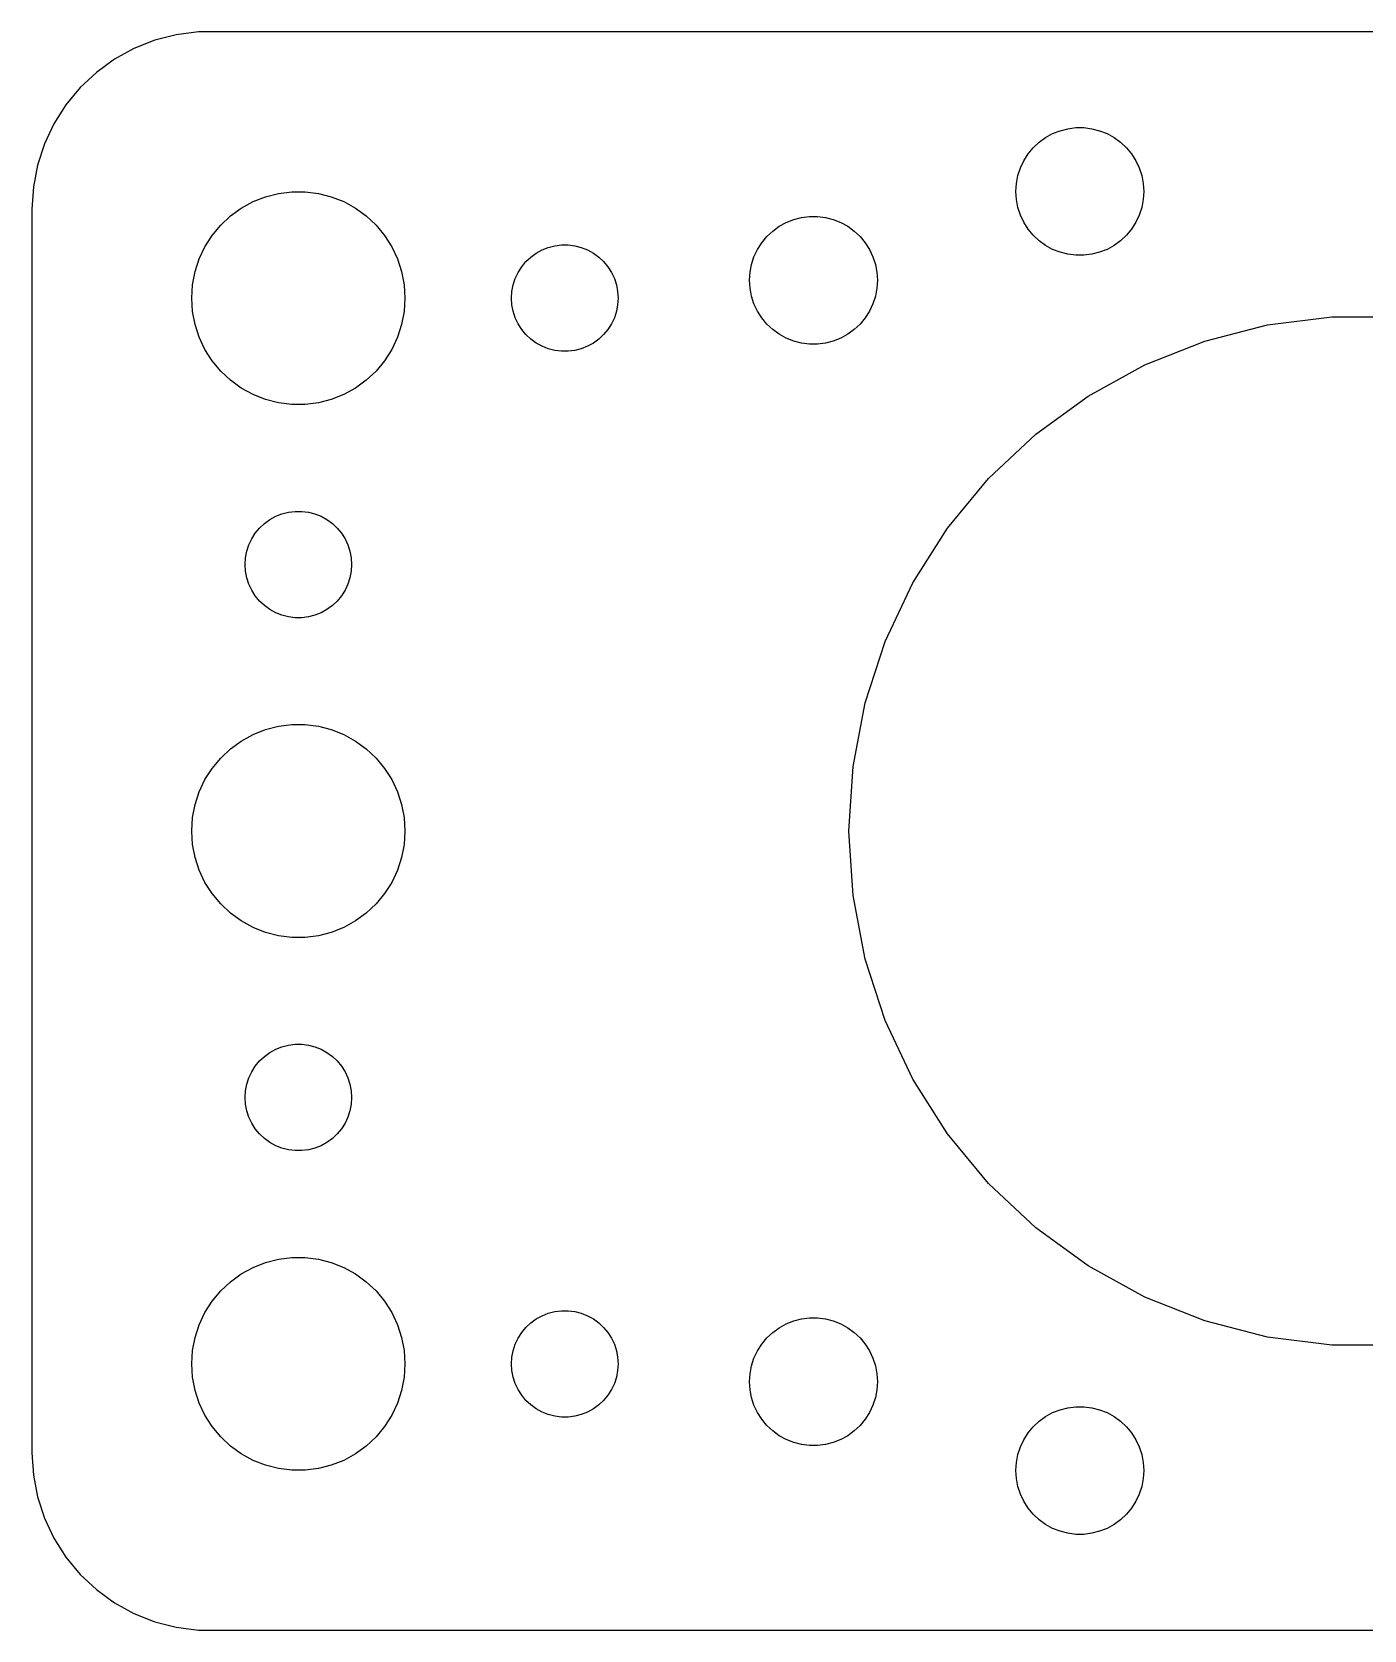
# Model space of a CAD drawing. Header units: metres. Extents: x -37.5 to 37.5, y -22.5 to 22.5.
# Drawn here: x -37.5 to 0, y -22.49 to 22.49 of the extents above; entities that cross this region are included whole.
import ezdxf

# ---------------------------------------------------------------- set-up
doc = ezdxf.new("R2010")
doc.units = ezdxf.units.M

msp = doc.modelspace()

# ---------------------------------------------------------------- linework, layer by layer
for p, q in [((-32.8139, 22.4901), (-33.4369, 22.4114)), ((32.8139, 22.4901), (-32.8139, 22.4901)), ((-34.0451, 22.2553), (-34.6289, 22.0241)), ((-33.4369, 22.4114), (-34.0451, 22.2553)), ((-35.1791, 21.7216), (-35.6871, 21.3526)), ((-34.6289, 22.0241), (-35.1791, 21.7216)), ((-35.6871, 21.3526), (-36.1448, 20.9227)), ((-36.1448, 20.9227), (-36.5451, 20.4389)), ((-36.5451, 20.4389), (-36.8815, 19.9088)), ((-36.8815, 19.9088), (-37.1489, 19.3406)), ((-8.33728, 19.7681), (-8.11302, 19.7964)), ((-8.11302, 19.7964), (-7.88696, 19.7964)), ((-7.88696, 19.7964), (-7.6627, 19.7681)), ((-9.31213, 19.2322), (-9.14735, 19.3869)), ((-9.14735, 19.3869), (-8.96448, 19.5198)), ((-8.96448, 19.5198), (-8.76639, 19.6287)), ((-8.76639, 19.6287), (-8.55623, 19.7119)), ((-8.55623, 19.7119), (-8.33728, 19.7681)), ((-7.6627, 19.7681), (-7.44376, 19.7119)), ((-7.44376, 19.7119), (-7.2336, 19.6287)), ((-7.2336, 19.6287), (-7.03551, 19.5198)), ((-7.03551, 19.5198), (-6.85263, 19.3869)), ((-6.85263, 19.3869), (-6.68785, 19.2322)), ((-37.1489, 19.3406), (-37.3429, 18.7434)), ((-9.57735, 18.8672), (-9.45622, 19.058)), ((-9.45622, 19.058), (-9.31213, 19.2322)), ((-6.68785, 19.2322), (-6.54376, 19.058)), ((-6.54376, 19.058), (-6.42264, 18.8672)), ((-37.3429, 18.7434), (-37.4606, 18.1267)), ((-9.7858, 18.2256), (-9.74344, 18.4476)), ((-9.74344, 18.4476), (-9.67358, 18.6626)), ((-9.67358, 18.6626), (-9.57735, 18.8672)), ((-6.42264, 18.8672), (-6.3264, 18.6626)), ((-6.3264, 18.6626), (-6.25655, 18.4476)), ((-6.25655, 18.4476), (-6.21419, 18.2256)), ((-37.4606, 18.1267), (-37.5, 17.5)), ((-30.5621, 17.9469), (-30.1884, 17.9941)), ((-30.1884, 17.9941), (-29.8116, 17.9941)), ((-29.8116, 17.9941), (-29.4379, 17.9469)), ((-9.79999, 18), (-9.7858, 18.2256)), ((-9.7858, 17.7744), (-9.79999, 18)), ((-6.21419, 18.2256), (-6.2, 18)), ((-6.2, 18), (-6.21419, 17.7744)), ((-31.6075, 17.533), (-31.2773, 17.7145)), ((-31.2773, 17.7145), (-30.927, 17.8532)), ((-30.927, 17.8532), (-30.5621, 17.9469)), ((-29.4379, 17.9469), (-29.0729, 17.8532)), ((-29.0729, 17.8532), (-28.7227, 17.7145)), ((-28.7227, 17.7145), (-28.3925, 17.533)), ((-9.74344, 17.5524), (-9.7858, 17.7744)), ((-9.67358, 17.3374), (-9.74344, 17.5524)), ((-6.25655, 17.5524), (-6.3264, 17.3374)), ((-6.21419, 17.7744), (-6.25655, 17.5524)), ((-37.5, 17.5), (-37.5, -17.5)), ((-32.1869, 17.0536), (-31.9123, 17.3115)), ((-31.9123, 17.3115), (-31.6075, 17.533)), ((-28.3925, 17.533), (-28.0877, 17.3115)), ((-28.0877, 17.3115), (-27.8131, 17.0536)), ((-16.4645, 17.0198), (-16.2664, 17.1287)), ((-16.2664, 17.1287), (-16.0562, 17.2119)), ((-16.0562, 17.2119), (-15.8373, 17.2681)), ((-15.8373, 17.2681), (-15.613, 17.2964)), ((-15.613, 17.2964), (-15.387, 17.2964)), ((-15.387, 17.2964), (-15.1627, 17.2681)), ((-15.1627, 17.2681), (-14.9438, 17.2119)), ((-14.9438, 17.2119), (-14.7336, 17.1287)), ((-14.7336, 17.1287), (-14.5355, 17.0198)), ((-9.57735, 17.1328), (-9.67358, 17.3374)), ((-9.45622, 16.942), (-9.57735, 17.1328)), ((-6.42264, 17.1328), (-6.54376, 16.942)), ((-6.3264, 17.3374), (-6.42264, 17.1328)), ((-32.6289, 16.4453), (-32.427, 16.7634)), ((-32.427, 16.7634), (-32.1869, 17.0536)), ((-27.8131, 17.0536), (-27.5729, 16.7634)), ((-27.5729, 16.7634), (-27.3711, 16.4453)), ((-16.9562, 16.558), (-16.8121, 16.7322)), ((-16.8121, 16.7322), (-16.6474, 16.8869)), ((-16.6474, 16.8869), (-16.4645, 17.0198)), ((-14.5355, 17.0198), (-14.3526, 16.8869)), ((-14.3526, 16.8869), (-14.1879, 16.7322)), ((-14.1879, 16.7322), (-14.0438, 16.558)), ((-9.31213, 16.7678), (-9.45622, 16.942)), ((-9.14735, 16.6131), (-9.31213, 16.7678)), ((-6.68785, 16.7678), (-6.85263, 16.6131)), ((-6.54376, 16.942), (-6.68785, 16.7678)), ((-32.7893, 16.1044), (-32.6289, 16.4453)), ((-27.3711, 16.4453), (-27.2107, 16.1044)), ((-23.4561, 16.1558), (-23.3037, 16.2665)), ((-23.3037, 16.2665), (-23.1387, 16.3572)), ((-23.1387, 16.3572), (-22.9635, 16.4266)), ((-22.9635, 16.4266), (-22.7811, 16.4734)), ((-22.7811, 16.4734), (-22.5942, 16.497)), ((-22.5942, 16.497), (-22.4058, 16.497)), ((-22.4058, 16.497), (-22.2189, 16.4734)), ((-22.2189, 16.4734), (-22.0365, 16.4266)), ((-22.0365, 16.4266), (-21.8613, 16.3572)), ((-21.8613, 16.3572), (-21.6963, 16.2665)), ((-21.6963, 16.2665), (-21.5439, 16.1558)), ((-17.1736, 16.1626), (-17.0773, 16.3672)), ((-17.0773, 16.3672), (-16.9562, 16.558)), ((-14.0438, 16.558), (-13.9226, 16.3672)), ((-13.9226, 16.3672), (-13.8264, 16.1626)), ((-8.96448, 16.4802), (-9.14735, 16.6131)), ((-8.76639, 16.3713), (-8.96448, 16.4802)), ((-8.55623, 16.2881), (-8.76639, 16.3713)), ((-8.33728, 16.2319), (-8.55623, 16.2881)), ((-8.11302, 16.2036), (-8.33728, 16.2319)), ((-7.88696, 16.2036), (-8.11302, 16.2036)), ((-7.6627, 16.2319), (-7.88696, 16.2036)), ((-7.44376, 16.2881), (-7.6627, 16.2319)), ((-7.2336, 16.3713), (-7.44376, 16.2881)), ((-7.03551, 16.4802), (-7.2336, 16.3713)), ((-6.85263, 16.6131), (-7.03551, 16.4802)), ((-32.9763, 15.376), (-32.9057, 15.7461)), ((-32.9057, 15.7461), (-32.7893, 16.1044)), ((-27.2107, 16.1044), (-27.0942, 15.7461)), ((-27.0942, 15.7461), (-27.0237, 15.376)), ((-23.8145, 15.7226), (-23.7135, 15.8817)), ((-23.7135, 15.8817), (-23.5934, 16.0268)), ((-23.5934, 16.0268), (-23.4561, 16.1558)), ((-21.5439, 16.1558), (-21.4065, 16.0268)), ((-21.4065, 16.0268), (-21.2865, 15.8817)), ((-21.2865, 15.8817), (-21.1855, 15.7226)), ((-17.2858, 15.7256), (-17.2434, 15.9476)), ((-17.2434, 15.9476), (-17.1736, 16.1626)), ((-13.8264, 16.1626), (-13.7565, 15.9476)), ((-13.7565, 15.9476), (-13.7142, 15.7256)), ((-33, 15), (-32.9763, 15.376)), ((-27.0237, 15.376), (-27, 15)), ((-23.9882, 15.188), (-23.9529, 15.373)), ((-23.9529, 15.373), (-23.8947, 15.5522)), ((-23.8947, 15.5522), (-23.8145, 15.7226)), ((-21.1855, 15.7226), (-21.1053, 15.5522)), ((-21.1053, 15.5522), (-21.0471, 15.373)), ((-21.0471, 15.373), (-21.0118, 15.188)), ((-17.3, 15.5), (-17.2858, 15.7256)), ((-17.2858, 15.2744), (-17.3, 15.5)), ((-13.7142, 15.7256), (-13.7, 15.5)), ((-13.7, 15.5), (-13.7142, 15.2744)), ((-32.9763, 14.624), (-33, 15)), ((-27, 15), (-27.0237, 14.624)), ((-24, 15), (-23.9882, 15.188)), ((-23.9882, 14.812), (-24, 15)), ((-21.0118, 15.188), (-21, 15)), ((-21, 15), (-21.0118, 14.812)), ((-17.2434, 15.0524), (-17.2858, 15.2744)), ((-17.1736, 14.8374), (-17.2434, 15.0524)), ((-13.7565, 15.0524), (-13.8264, 14.8374)), ((-13.7142, 15.2744), (-13.7565, 15.0524)), ((-32.9057, 14.2539), (-32.9763, 14.624)), ((-27.0237, 14.624), (-27.0942, 14.2539)), ((-23.9529, 14.627), (-23.9882, 14.812)), ((-23.8947, 14.4478), (-23.9529, 14.627)), ((-23.8145, 14.2774), (-23.8947, 14.4478)), ((-21.1053, 14.4478), (-21.1855, 14.2774)), ((-21.0471, 14.627), (-21.1053, 14.4478)), ((-21.0118, 14.812), (-21.0471, 14.627)), ((-17.0773, 14.6328), (-17.1736, 14.8374)), ((-16.9562, 14.442), (-17.0773, 14.6328)), ((-16.8121, 14.2678), (-16.9562, 14.442)), ((-14.0438, 14.442), (-14.1879, 14.2678)), ((-13.9226, 14.6328), (-14.0438, 14.442)), ((-13.8264, 14.8374), (-13.9226, 14.6328)), ((-2.71703, 14.2432), (-0.91046, 14.4714)), ((-0.91046, 14.4714), (0.91046, 14.4714)), ((-32.7893, 13.8956), (-32.9057, 14.2539)), ((-27.0942, 14.2539), (-27.2107, 13.8956)), ((-23.7135, 14.1183), (-23.8145, 14.2774)), ((-23.5934, 13.9732), (-23.7135, 14.1183)), ((-23.4561, 13.8442), (-23.5934, 13.9732)), ((-21.4065, 13.9732), (-21.5439, 13.8442)), ((-21.2865, 14.1183), (-21.4065, 13.9732)), ((-21.1855, 14.2774), (-21.2865, 14.1183)), ((-16.6474, 14.1131), (-16.8121, 14.2678)), ((-16.4645, 13.9802), (-16.6474, 14.1131)), ((-16.2664, 13.8713), (-16.4645, 13.9802)), ((-14.5355, 13.9802), (-14.7336, 13.8713)), ((-14.3526, 14.1131), (-14.5355, 13.9802)), ((-14.1879, 14.2678), (-14.3526, 14.1131)), ((-4.48074, 13.7903), (-2.71703, 14.2432)), ((-32.6289, 13.5547), (-32.7893, 13.8956)), ((-32.427, 13.2366), (-32.6289, 13.5547)), ((-27.3711, 13.5547), (-27.5729, 13.2366)), ((-27.2107, 13.8956), (-27.3711, 13.5547)), ((-23.3037, 13.7335), (-23.4561, 13.8442)), ((-23.1387, 13.6427), (-23.3037, 13.7335)), ((-22.9635, 13.5734), (-23.1387, 13.6427)), ((-22.7811, 13.5266), (-22.9635, 13.5734)), ((-22.5942, 13.5029), (-22.7811, 13.5266)), ((-22.4058, 13.5029), (-22.5942, 13.5029)), ((-22.2189, 13.5266), (-22.4058, 13.5029)), ((-22.0365, 13.5734), (-22.2189, 13.5266)), ((-21.8613, 13.6427), (-22.0365, 13.5734)), ((-21.6963, 13.7335), (-21.8613, 13.6427)), ((-21.5439, 13.8442), (-21.6963, 13.7335)), ((-16.0562, 13.7881), (-16.2664, 13.8713)), ((-15.8373, 13.7319), (-16.0562, 13.7881)), ((-15.613, 13.7036), (-15.8373, 13.7319)), ((-15.387, 13.7036), (-15.613, 13.7036)), ((-15.1627, 13.7319), (-15.387, 13.7036)), ((-14.9438, 13.7881), (-15.1627, 13.7319)), ((-14.7336, 13.8713), (-14.9438, 13.7881)), ((-6.1738, 13.12), (-4.48074, 13.7903)), ((-32.1869, 12.9464), (-32.427, 13.2366)), ((-27.5729, 13.2366), (-27.8131, 12.9464)), ((-7.76949, 12.2428), (-6.1738, 13.12)), ((-31.9123, 12.6884), (-32.1869, 12.9464)), ((-31.6075, 12.467), (-31.9123, 12.6884)), ((-28.0877, 12.6884), (-28.3925, 12.467)), ((-27.8131, 12.9464), (-28.0877, 12.6884)), ((-31.2773, 12.2855), (-31.6075, 12.467)), ((-30.927, 12.1468), (-31.2773, 12.2855)), ((-30.5621, 12.0531), (-30.927, 12.1468)), ((-29.0729, 12.1468), (-29.4379, 12.0531)), ((-28.7227, 12.2855), (-29.0729, 12.1468)), ((-28.3925, 12.467), (-28.7227, 12.2855)), ((-9.24265, 11.1724), (-7.76949, 12.2428)), ((-30.1884, 12.0059), (-30.5621, 12.0531)), ((-29.8116, 12.0059), (-30.1884, 12.0059)), ((-29.4379, 12.0531), (-29.8116, 12.0059)), ((-10.57, 9.92592), (-9.24265, 11.1724)), ((-11.7307, 8.52287), (-10.57, 9.92592)), ((-30.2811, 8.97342), (-30.0942, 8.99704)), ((-30.0942, 8.99704), (-29.9058, 8.99704)), ((-29.9058, 8.99704), (-29.7189, 8.97342)), ((-31.0934, 8.52681), (-30.9561, 8.65576)), ((-30.9561, 8.65576), (-30.8037, 8.76648)), ((-30.8037, 8.76648), (-30.6387, 8.85724)), ((-30.6387, 8.85724), (-30.4635, 8.92657)), ((-30.4635, 8.92657), (-30.2811, 8.97342)), ((-29.7189, 8.97342), (-29.5365, 8.92657)), ((-29.5365, 8.92657), (-29.3613, 8.85724)), ((-29.3613, 8.85724), (-29.1963, 8.76648)), ((-29.1963, 8.76648), (-29.0439, 8.65576)), ((-29.0439, 8.65576), (-28.9065, 8.52681)), ((-31.3947, 8.05219), (-31.3145, 8.22263)), ((-31.3145, 8.22263), (-31.2135, 8.38167)), ((-31.2135, 8.38167), (-31.0934, 8.52681)), ((-28.9065, 8.52681), (-28.7865, 8.38167)), ((-28.7865, 8.38167), (-28.6855, 8.22263)), ((-28.6855, 8.22263), (-28.6053, 8.05219)), ((-12.7064, 6.98543), (-11.7307, 8.52287)), ((-31.5, 7.5), (-31.4882, 7.68799)), ((-31.4882, 7.68799), (-31.4529, 7.87303)), ((-31.4529, 7.87303), (-31.3947, 8.05219)), ((-28.6053, 8.05219), (-28.5471, 7.87303)), ((-28.5471, 7.87303), (-28.5118, 7.68799)), ((-28.5118, 7.68799), (-28.5, 7.5)), ((-31.4882, 7.312), (-31.5, 7.5)), ((-31.4529, 7.12695), (-31.4882, 7.312)), ((-28.5118, 7.312), (-28.5471, 7.12695)), ((-28.5, 7.5), (-28.5118, 7.312)), ((-31.3947, 6.9478), (-31.4529, 7.12695)), ((-31.3145, 6.77736), (-31.3947, 6.9478)), ((-31.2135, 6.61832), (-31.3145, 6.77736)), ((-28.6855, 6.77736), (-28.7865, 6.61832)), ((-28.6053, 6.9478), (-28.6855, 6.77736)), ((-28.5471, 7.12695), (-28.6053, 6.9478)), ((-13.4818, 5.3378), (-12.7064, 6.98543)), ((-31.0934, 6.47318), (-31.2135, 6.61832)), ((-30.9561, 6.34422), (-31.0934, 6.47318)), ((-30.8037, 6.23351), (-30.9561, 6.34422)), ((-29.0439, 6.34422), (-29.1963, 6.23351)), ((-28.9065, 6.47318), (-29.0439, 6.34422)), ((-28.7865, 6.61832), (-28.9065, 6.47318)), ((-30.6387, 6.14275), (-30.8037, 6.23351)), ((-30.4635, 6.07341), (-30.6387, 6.14275)), ((-30.2811, 6.02657), (-30.4635, 6.07341)), ((-30.0942, 6.00294), (-30.2811, 6.02657)), ((-29.9058, 6.00294), (-30.0942, 6.00294)), ((-29.7189, 6.02657), (-29.9058, 6.00294)), ((-29.5365, 6.07341), (-29.7189, 6.02657)), ((-29.3613, 6.14275), (-29.5365, 6.07341)), ((-29.1963, 6.23351), (-29.3613, 6.14275)), ((-14.0444, 3.606), (-13.4818, 5.3378)), ((-14.3857, 1.81732), (-14.0444, 3.606)), ((-31.6075, 2.53297), (-31.2773, 2.71448)), ((-31.2773, 2.71448), (-30.927, 2.85316)), ((-30.927, 2.85316), (-30.5621, 2.94685)), ((-30.5621, 2.94685), (-30.1884, 2.99408)), ((-30.1884, 2.99408), (-29.8116, 2.99408)), ((-29.8116, 2.99408), (-29.4379, 2.94685)), ((-29.4379, 2.94685), (-29.0729, 2.85316)), ((-29.0729, 2.85316), (-28.7227, 2.71448)), ((-28.7227, 2.71448), (-28.3925, 2.53297)), ((-32.1869, 2.05363), (-31.9123, 2.31154)), ((-31.9123, 2.31154), (-31.6075, 2.53297)), ((-28.3925, 2.53297), (-28.0877, 2.31154)), ((-28.0877, 2.31154), (-27.8131, 2.05363)), ((-32.427, 1.76335), (-32.1869, 2.05363)), ((-27.8131, 2.05363), (-27.5729, 1.76335)), ((-14.5, 0), (-14.3857, 1.81732)), ((-32.7893, 1.10437), (-32.6289, 1.44525)), ((-32.6289, 1.44525), (-32.427, 1.76335)), ((-27.5729, 1.76335), (-27.3711, 1.44525)), ((-27.3711, 1.44525), (-27.2107, 1.10437)), ((-32.9057, 0.74606), (-32.7893, 1.10437)), ((-27.2107, 1.10437), (-27.0942, 0.74606)), ((-32.9763, 0.37599), (-32.9057, 0.74606)), ((-27.0942, 0.74606), (-27.0237, 0.37599)), ((-33, 0), (-32.9763, 0.37599)), ((-32.9763, -0.37599), (-33, 0)), ((-27.0237, 0.37599), (-27, 0)), ((-27, 0), (-27.0237, -0.37599)), ((-14.3857, -1.81732), (-14.5, 0)), ((-32.9057, -0.74606), (-32.9763, -0.37599)), ((-27.0237, -0.37599), (-27.0942, -0.74606)), ((-32.7893, -1.10437), (-32.9057, -0.74606)), ((-27.0942, -0.74606), (-27.2107, -1.10437)), ((-32.6289, -1.44525), (-32.7893, -1.10437)), ((-27.2107, -1.10437), (-27.3711, -1.44525)), ((-32.427, -1.76335), (-32.6289, -1.44525)), ((-32.1869, -2.05363), (-32.427, -1.76335)), ((-27.5729, -1.76335), (-27.8131, -2.05363)), ((-27.3711, -1.44525), (-27.5729, -1.76335)), ((-31.9123, -2.31154), (-32.1869, -2.05363)), ((-27.8131, -2.05363), (-28.0877, -2.31154)), ((-14.0444, -3.606), (-14.3857, -1.81732)), ((-31.6075, -2.53297), (-31.9123, -2.31154)), ((-31.2773, -2.71448), (-31.6075, -2.53297)), ((-28.3925, -2.53297), (-28.7227, -2.71448)), ((-28.0877, -2.31154), (-28.3925, -2.53297)), ((-30.927, -2.85316), (-31.2773, -2.71448)), ((-30.5621, -2.94685), (-30.927, -2.85316)), ((-30.1884, -2.99408), (-30.5621, -2.94685)), ((-29.8116, -2.99408), (-30.1884, -2.99408)), ((-29.4379, -2.94685), (-29.8116, -2.99408)), ((-29.0729, -2.85316), (-29.4379, -2.94685)), ((-28.7227, -2.71448), (-29.0729, -2.85316)), ((-13.4818, -5.3378), (-14.0444, -3.606)), ((-12.7064, -6.98543), (-13.4818, -5.3378)), ((-30.9561, -6.34422), (-30.8037, -6.23351)), ((-30.8037, -6.23351), (-30.6387, -6.14275)), ((-30.6387, -6.14275), (-30.4635, -6.07341)), ((-30.4635, -6.07341), (-30.2811, -6.02657)), ((-30.2811, -6.02657), (-30.0942, -6.00294)), ((-30.0942, -6.00294), (-29.9058, -6.00294)), ((-29.9058, -6.00294), (-29.7189, -6.02657)), ((-29.7189, -6.02657), (-29.5365, -6.07341)), ((-29.5365, -6.07341), (-29.3613, -6.14275)), ((-29.3613, -6.14275), (-29.1963, -6.23351)), ((-29.1963, -6.23351), (-29.0439, -6.34422)), ((-31.3145, -6.77736), (-31.2135, -6.61832)), ((-31.2135, -6.61832), (-31.0934, -6.47318)), ((-31.0934, -6.47318), (-30.9561, -6.34422)), ((-29.0439, -6.34422), (-28.9065, -6.47318)), ((-28.9065, -6.47318), (-28.7865, -6.61832)), ((-28.7865, -6.61832), (-28.6855, -6.77736)), ((-31.4882, -7.312), (-31.4529, -7.12695)), ((-31.4529, -7.12695), (-31.3947, -6.9478)), ((-31.3947, -6.9478), (-31.3145, -6.77736)), ((-28.6855, -6.77736), (-28.6053, -6.9478)), ((-28.6053, -6.9478), (-28.5471, -7.12695)), ((-28.5471, -7.12695), (-28.5118, -7.312)), ((-11.7307, -8.52287), (-12.7064, -6.98543)), ((-31.5, -7.5), (-31.4882, -7.312)), ((-31.4882, -7.68799), (-31.5, -7.5)), ((-28.5118, -7.312), (-28.5, -7.5)), ((-28.5, -7.5), (-28.5118, -7.68799)), ((-31.4529, -7.87303), (-31.4882, -7.68799)), ((-31.3947, -8.05219), (-31.4529, -7.87303)), ((-31.3145, -8.22263), (-31.3947, -8.05219)), ((-28.6053, -8.05219), (-28.6855, -8.22263)), ((-28.5471, -7.87303), (-28.6053, -8.05219)), ((-28.5118, -7.68799), (-28.5471, -7.87303)), ((-31.2135, -8.38167), (-31.3145, -8.22263)), ((-31.0934, -8.52681), (-31.2135, -8.38167)), ((-30.9561, -8.65576), (-31.0934, -8.52681)), ((-28.9065, -8.52681), (-29.0439, -8.65576)), ((-28.7865, -8.38167), (-28.9065, -8.52681)), ((-28.6855, -8.22263), (-28.7865, -8.38167)), ((-10.57, -9.92592), (-11.7307, -8.52287)), ((-30.8037, -8.76648), (-30.9561, -8.65576)), ((-30.6387, -8.85724), (-30.8037, -8.76648)), ((-30.4635, -8.92657), (-30.6387, -8.85724)), ((-30.2811, -8.97342), (-30.4635, -8.92657)), ((-30.0942, -8.99704), (-30.2811, -8.97342)), ((-29.7189, -8.97342), (-29.9058, -8.99704)), ((-29.5365, -8.92657), (-29.7189, -8.97342)), ((-29.3613, -8.85724), (-29.5365, -8.92657)), ((-29.1963, -8.76648), (-29.3613, -8.85724)), ((-29.0439, -8.65576), (-29.1963, -8.76648)), ((-29.9058, -8.99704), (-30.0942, -8.99704)), ((-9.24265, -11.1724), (-10.57, -9.92592)), ((-7.76949, -12.2428), (-9.24265, -11.1724)), ((-30.927, -12.1468), (-30.5621, -12.0531)), ((-30.5621, -12.0531), (-30.1884, -12.0059)), ((-30.1884, -12.0059), (-29.8116, -12.0059)), ((-29.8116, -12.0059), (-29.4379, -12.0531)), ((-29.4379, -12.0531), (-29.0729, -12.1468)), ((-31.9123, -12.6884), (-31.6075, -12.467)), ((-31.6075, -12.467), (-31.2773, -12.2855)), ((-31.2773, -12.2855), (-30.927, -12.1468)), ((-29.0729, -12.1468), (-28.7227, -12.2855)), ((-28.7227, -12.2855), (-28.3925, -12.467)), ((-28.3925, -12.467), (-28.0877, -12.6884)), ((-6.1738, -13.12), (-7.76949, -12.2428)), ((-32.427, -13.2366), (-32.1869, -12.9464)), ((-32.1869, -12.9464), (-31.9123, -12.6884)), ((-28.0877, -12.6884), (-27.8131, -12.9464)), ((-27.8131, -12.9464), (-27.5729, -13.2366)), ((-32.6289, -13.5547), (-32.427, -13.2366)), ((-27.5729, -13.2366), (-27.3711, -13.5547)), ((-4.48074, -13.7903), (-6.1738, -13.12)), ((-32.9057, -14.2539), (-32.7893, -13.8956)), ((-32.7893, -13.8956), (-32.6289, -13.5547)), ((-27.3711, -13.5547), (-27.2107, -13.8956)), ((-27.2107, -13.8956), (-27.0942, -14.2539)), ((-23.5934, -13.9732), (-23.4561, -13.8442)), ((-23.4561, -13.8442), (-23.3037, -13.7335)), ((-23.3037, -13.7335), (-23.1387, -13.6427)), ((-23.1387, -13.6427), (-22.9635, -13.5734)), ((-22.9635, -13.5734), (-22.7811, -13.5266)), ((-22.7811, -13.5266), (-22.5942, -13.5029)), ((-22.5942, -13.5029), (-22.4058, -13.5029)), ((-22.4058, -13.5029), (-22.2189, -13.5266)), ((-22.2189, -13.5266), (-22.0365, -13.5734)), ((-22.0365, -13.5734), (-21.8613, -13.6427)), ((-21.8613, -13.6427), (-21.6963, -13.7335)), ((-21.6963, -13.7335), (-21.5439, -13.8442)), ((-21.5439, -13.8442), (-21.4065, -13.9732)), ((-16.4645, -13.9802), (-16.2664, -13.8713)), ((-16.2664, -13.8713), (-16.0562, -13.7881)), ((-16.0562, -13.7881), (-15.8373, -13.7319)), ((-15.8373, -13.7319), (-15.613, -13.7036)), ((-15.613, -13.7036), (-15.387, -13.7036)), ((-15.387, -13.7036), (-15.1627, -13.7319)), ((-15.1627, -13.7319), (-14.9438, -13.7881)), ((-14.9438, -13.7881), (-14.7336, -13.8713)), ((-14.7336, -13.8713), (-14.5355, -13.9802)), ((-2.71703, -14.2432), (-4.48074, -13.7903)), ((-32.9763, -14.624), (-32.9057, -14.2539)), ((-27.0942, -14.2539), (-27.0237, -14.624)), ((-23.8947, -14.4478), (-23.8145, -14.2774)), ((-23.8145, -14.2774), (-23.7135, -14.1183)), ((-23.7135, -14.1183), (-23.5934, -13.9732)), ((-21.4065, -13.9732), (-21.2865, -14.1183)), ((-21.2865, -14.1183), (-21.1855, -14.2774)), ((-21.1855, -14.2774), (-21.1053, -14.4478)), ((-16.9562, -14.442), (-16.8121, -14.2678)), ((-16.8121, -14.2678), (-16.6474, -14.1131)), ((-16.6474, -14.1131), (-16.4645, -13.9802)), ((-14.5355, -13.9802), (-14.3526, -14.1131)), ((-14.3526, -14.1131), (-14.1879, -14.2678)), ((-14.1879, -14.2678), (-14.0438, -14.442)), ((-0.91046, -14.4714), (-2.71703, -14.2432)), ((-33, -15), (-32.9763, -14.624)), ((-27.0237, -14.624), (-27, -15)), ((-24, -15), (-23.9882, -14.812)), ((-23.9882, -14.812), (-23.9529, -14.627)), ((-23.9529, -14.627), (-23.8947, -14.4478)), ((-21.1053, -14.4478), (-21.0471, -14.627)), ((-21.0471, -14.627), (-21.0118, -14.812)), ((-21.0118, -14.812), (-21, -15)), ((-17.2434, -15.0524), (-17.1736, -14.8374)), ((-17.1736, -14.8374), (-17.0773, -14.6328)), ((-17.0773, -14.6328), (-16.9562, -14.442)), ((-14.0438, -14.442), (-13.9226, -14.6328)), ((-13.9226, -14.6328), (-13.8264, -14.8374)), ((-13.8264, -14.8374), (-13.7565, -15.0524)), ((0.91046, -14.4714), (-0.91046, -14.4714)), ((-32.9763, -15.376), (-33, -15)), ((-27, -15), (-27.0237, -15.376)), ((-23.9882, -15.188), (-24, -15)), ((-23.9529, -15.373), (-23.9882, -15.188)), ((-21.0118, -15.188), (-21.0471, -15.373)), ((-21, -15), (-21.0118, -15.188)), ((-17.3, -15.5), (-17.2858, -15.2744)), ((-17.2858, -15.2744), (-17.2434, -15.0524)), ((-13.7565, -15.0524), (-13.7142, -15.2744)), ((-13.7142, -15.2744), (-13.7, -15.5)), ((-32.9057, -15.7461), (-32.9763, -15.376)), ((-27.0237, -15.376), (-27.0942, -15.7461)), ((-23.8947, -15.5522), (-23.9529, -15.373)), ((-23.8145, -15.7226), (-23.8947, -15.5522)), ((-23.7135, -15.8817), (-23.8145, -15.7226)), ((-21.1855, -15.7226), (-21.2865, -15.8817)), ((-21.1053, -15.5522), (-21.1855, -15.7226)), ((-21.0471, -15.373), (-21.1053, -15.5522)), ((-17.2858, -15.7256), (-17.3, -15.5)), ((-17.2434, -15.9476), (-17.2858, -15.7256)), ((-13.7142, -15.7256), (-13.7565, -15.9476)), ((-13.7, -15.5), (-13.7142, -15.7256)), ((-32.7893, -16.1044), (-32.9057, -15.7461)), ((-32.6289, -16.4453), (-32.7893, -16.1044)), ((-27.2107, -16.1044), (-27.3711, -16.4453)), ((-27.0942, -15.7461), (-27.2107, -16.1044)), ((-23.5934, -16.0268), (-23.7135, -15.8817)), ((-23.4561, -16.1558), (-23.5934, -16.0268)), ((-23.3037, -16.2665), (-23.4561, -16.1558)), ((-21.5439, -16.1558), (-21.6963, -16.2665)), ((-21.4065, -16.0268), (-21.5439, -16.1558)), ((-21.2865, -15.8817), (-21.4065, -16.0268)), ((-17.1736, -16.1626), (-17.2434, -15.9476)), ((-17.0773, -16.3672), (-17.1736, -16.1626)), ((-13.8264, -16.1626), (-13.9226, -16.3672)), ((-13.7565, -15.9476), (-13.8264, -16.1626)), ((-32.427, -16.7634), (-32.6289, -16.4453)), ((-27.3711, -16.4453), (-27.5729, -16.7634)), ((-23.1387, -16.3572), (-23.3037, -16.2665)), ((-22.9635, -16.4266), (-23.1387, -16.3572)), ((-22.7811, -16.4734), (-22.9635, -16.4266)), ((-22.5942, -16.497), (-22.7811, -16.4734)), ((-22.4058, -16.497), (-22.5942, -16.497)), ((-22.2189, -16.4734), (-22.4058, -16.497)), ((-22.0365, -16.4266), (-22.2189, -16.4734)), ((-21.8613, -16.3572), (-22.0365, -16.4266)), ((-21.6963, -16.2665), (-21.8613, -16.3572)), ((-16.9562, -16.558), (-17.0773, -16.3672)), ((-16.8121, -16.7322), (-16.9562, -16.558)), ((-14.0438, -16.558), (-14.1879, -16.7322)), ((-13.9226, -16.3672), (-14.0438, -16.558)), ((-9.31213, -16.7678), (-9.14735, -16.6131)), ((-9.14735, -16.6131), (-8.96448, -16.4802)), ((-8.96448, -16.4802), (-8.76639, -16.3713)), ((-8.76639, -16.3713), (-8.55623, -16.2881)), ((-8.55623, -16.2881), (-8.33728, -16.2319)), ((-8.33728, -16.2319), (-8.11302, -16.2036)), ((-8.11302, -16.2036), (-7.88696, -16.2036)), ((-7.88696, -16.2036), (-7.6627, -16.2319)), ((-7.6627, -16.2319), (-7.44376, -16.2881)), ((-7.44376, -16.2881), (-7.2336, -16.3713)), ((-7.2336, -16.3713), (-7.03551, -16.4802)), ((-7.03551, -16.4802), (-6.85263, -16.6131)), ((-6.85263, -16.6131), (-6.68785, -16.7678)), ((-32.1869, -17.0536), (-32.427, -16.7634)), ((-31.9123, -17.3115), (-32.1869, -17.0536)), ((-27.8131, -17.0536), (-28.0877, -17.3115)), ((-27.5729, -16.7634), (-27.8131, -17.0536)), ((-16.6474, -16.8869), (-16.8121, -16.7322)), ((-16.4645, -17.0198), (-16.6474, -16.8869)), ((-16.2664, -17.1287), (-16.4645, -17.0198)), ((-14.5355, -17.0198), (-14.7336, -17.1287)), ((-14.3526, -16.8869), (-14.5355, -17.0198)), ((-14.1879, -16.7322), (-14.3526, -16.8869)), ((-9.57735, -17.1328), (-9.45622, -16.942)), ((-9.45622, -16.942), (-9.31213, -16.7678)), ((-6.68785, -16.7678), (-6.54376, -16.942)), ((-6.54376, -16.942), (-6.42264, -17.1328)), ((-37.5, -17.5), (-37.4606, -18.1267)), ((-31.6075, -17.533), (-31.9123, -17.3115)), ((-31.2773, -17.7145), (-31.6075, -17.533)), ((-28.3925, -17.533), (-28.7227, -17.7145)), ((-28.0877, -17.3115), (-28.3925, -17.533)), ((-16.0562, -17.2119), (-16.2664, -17.1287)), ((-15.8373, -17.2681), (-16.0562, -17.2119)), ((-15.613, -17.2964), (-15.8373, -17.2681)), ((-15.387, -17.2964), (-15.613, -17.2964)), ((-15.1627, -17.2681), (-15.387, -17.2964)), ((-14.9438, -17.2119), (-15.1627, -17.2681)), ((-14.7336, -17.1287), (-14.9438, -17.2119)), ((-9.74344, -17.5524), (-9.67358, -17.3374)), ((-9.67358, -17.3374), (-9.57735, -17.1328)), ((-6.42264, -17.1328), (-6.3264, -17.3374)), ((-6.3264, -17.3374), (-6.25655, -17.5524)), ((-30.927, -17.8532), (-31.2773, -17.7145)), ((-30.5621, -17.9469), (-30.927, -17.8532)), ((-30.1884, -17.9941), (-30.5621, -17.9469)), ((-29.4379, -17.9469), (-29.8116, -17.9941)), ((-29.0729, -17.8532), (-29.4379, -17.9469)), ((-28.7227, -17.7145), (-29.0729, -17.8532)), ((-9.79999, -18), (-9.7858, -17.7744)), ((-9.7858, -17.7744), (-9.74344, -17.5524)), ((-6.25655, -17.5524), (-6.21419, -17.7744)), ((-6.21419, -17.7744), (-6.2, -18)), ((-37.4606, -18.1267), (-37.3429, -18.7434)), ((-29.8116, -17.9941), (-30.1884, -17.9941)), ((-9.7858, -18.2256), (-9.79999, -18)), ((-9.74344, -18.4476), (-9.7858, -18.2256)), ((-6.21419, -18.2256), (-6.25655, -18.4476)), ((-6.2, -18), (-6.21419, -18.2256)), ((-37.3429, -18.7434), (-37.1489, -19.3406)), ((-9.67358, -18.6626), (-9.74344, -18.4476)), ((-9.57735, -18.8672), (-9.67358, -18.6626)), ((-9.45622, -19.058), (-9.57735, -18.8672)), ((-6.42264, -18.8672), (-6.54376, -19.058)), ((-6.3264, -18.6626), (-6.42264, -18.8672)), ((-6.25655, -18.4476), (-6.3264, -18.6626)), ((-37.1489, -19.3406), (-36.8815, -19.9088)), ((-9.31213, -19.2322), (-9.45622, -19.058)), ((-9.14735, -19.3869), (-9.31213, -19.2322)), ((-6.68785, -19.2322), (-6.85263, -19.3869)), ((-6.54376, -19.058), (-6.68785, -19.2322)), ((-8.96448, -19.5198), (-9.14735, -19.3869)), ((-8.76639, -19.6287), (-8.96448, -19.5198)), ((-8.55623, -19.7119), (-8.76639, -19.6287)), ((-8.33728, -19.7681), (-8.55623, -19.7119)), ((-8.11302, -19.7964), (-8.33728, -19.7681)), ((-7.6627, -19.7681), (-7.88696, -19.7964)), ((-7.44376, -19.7119), (-7.6627, -19.7681)), ((-7.2336, -19.6287), (-7.44376, -19.7119)), ((-7.03551, -19.5198), (-7.2336, -19.6287)), ((-6.85263, -19.3869), (-7.03551, -19.5198)), ((-36.8815, -19.9088), (-36.5451, -20.4389)), ((-7.88696, -19.7964), (-8.11302, -19.7964)), ((-36.5451, -20.4389), (-36.1448, -20.9227)), ((-36.1448, -20.9227), (-35.6871, -21.3526)), ((-35.6871, -21.3526), (-35.1791, -21.7216)), ((-35.1791, -21.7216), (-34.6289, -22.0241)), ((-34.6289, -22.0241), (-34.0451, -22.2553)), ((-34.0451, -22.2553), (-33.4369, -22.4114)), ((-33.4369, -22.4114), (-32.8139, -22.4901)), ((-32.8139, -22.4901), (32.8139, -22.4901))]:
    msp.add_line(p, q)

doc.saveas('drawing.dxf')
